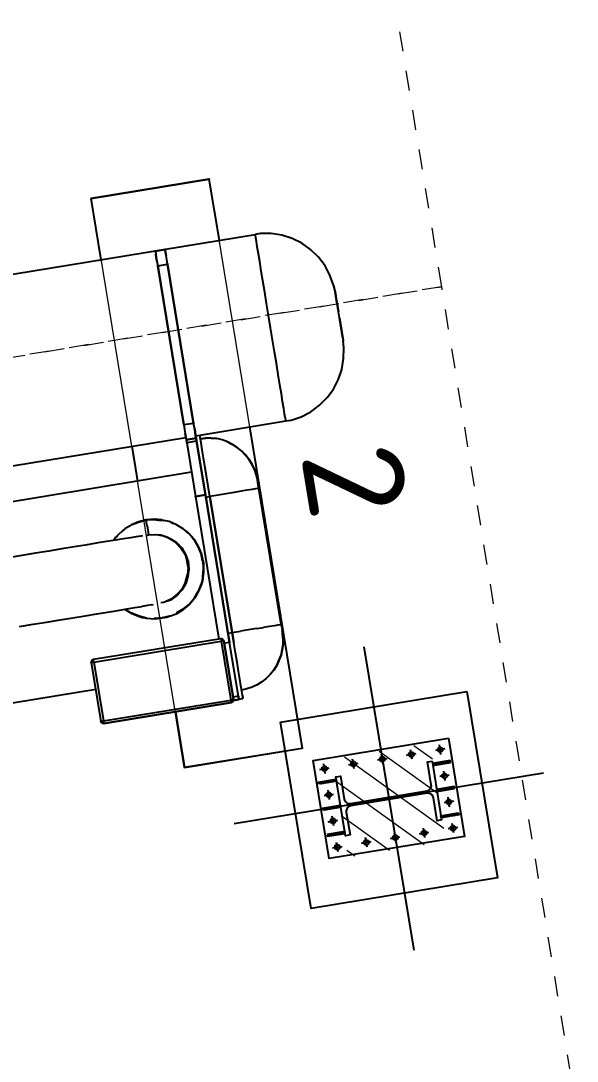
# Model space of a CAD drawing. Header units: metres. Extents: x 2 to 659295185, y -28 to 1124222152.
# Drawn here: x 655601.42 to 655604.22, y 1126538.44 to 1126543.67 of the extents above; entities that cross this region are included whole.
import ezdxf

# ---------------------------------------------------------------- set-up
doc = ezdxf.new("R2010")
doc.units = ezdxf.units.M
doc.header["$MEASUREMENT"] = 0
for name, pattern in [('CCSM_C1_CUERPO CK$0$DASHED', [0.75, 0.5, -0.25]), ('CCSM_C1_CUERPO CK$0$DASHED2', [0.375, 0.25, -0.125]), ('CCSM_C1_CUERPO CK$0$HIDDEN2', [0.1875, 0.125, -0.0625])]:
    doc.linetypes.add(name, pattern=pattern)
doc.layers.get('0').update_dxf_attribs({"linetype": 'CONTINUOUS'})
for name, color, linetype in [('CCSM_C1_CUERPO CK$0$A-EQUIPOS', 9, 'CONTINUOUS'), ('CCSM_C1_CUERPO CK$0$A-ESTRUCTURA DE FACHADA DE VIDRIO', 5, 'CONTINUOUS'), ('CCSM_C1_CUERPO CK$0$A-PROYECCIONES SUP', 5, 'CCSM_C1_CUERPO CK$0$DASHED'), ('CCSM_C1_CUERPO CK$0$A-VISTA 4', 8, 'CONTINUOUS')]:
    doc.layers.add(name, color=color, linetype=linetype)
doc.styles.add('CCSM_C1_CUERPO CK$0$Standard', font='txt_____.ttf')

# ---------------------------------------------------------------- blocks, each defined once
blk = doc.blocks.new('CCSM_C1_CUERPO CK$0$chiller')
for p, q in [((0.5728, 5.1869), (0.5225, 5.1701)), ((0.6253, 5.1974), (0.5728, 5.1869)), ((0.661, 5.1995), (0.6253, 5.1974)), ((0.6253, 5.1974), (0.661, 5.1995)), ((0.6253, 5.1974), (0.661, 5.1995)), ((0.661, 5.1995), (0.6253, 5.1974)), ((0.661, 5.1995), (0.6693, 5.1995)), ((0.6693, 5.1995), (0.661, 5.1995)), ((0.6693, 5.1995), (0.684, 5.1995)), ((0.684, 5.1995), (0.6693, 5.1995)), ((0.684, 5.1995), (0.705, 5.1995)), ((0.705, 5.1995), (0.684, 5.1995)), ((0.705, 5.1995), (0.7323, 5.1995)), ((0.7323, 5.1995), (0.705, 5.1995)), ((0.7323, 5.1995), (0.7617, 5.1995)), ((0.7617, 5.1995), (0.7323, 5.1995)), ((0.7931, 5.1995), (0.7617, 5.1995)), ((0.7931, 5.1995), (0.7617, 5.1995)), ((0.7931, 5.1995), (0.8246, 5.1995)), ((0.8246, 5.1995), (0.7931, 5.1995)), ((0.8246, 5.1995), (0.854, 5.1995)), ((0.854, 5.1995), (0.8246, 5.1995)), ((0.854, 5.1995), (0.8771, 5.1995)), ((0.8771, 5.1995), (0.854, 5.1995)), ((0.8771, 5.1995), (0.896, 5.1995)), ((0.896, 5.1995), (0.8771, 5.1995)), ((0.896, 5.1995), (0.9086, 5.1995)), ((0.896, 5.1995), (0.9086, 5.1995)), ((0.9106, 5.1995), (0.9086, 5.1995)), ((0.9086, 5.1995), (0.9106, 5.1995)), ((0.9086, 5.1995), (0.9106, 5.1995)), ((0.9106, 5.1995), (0.9086, 5.1995)), ((0.9463, 5.1974), (0.9106, 5.1995)), ((0.9106, 5.1995), (0.9127, 5.1995)), ((0.9988, 5.1869), (0.9463, 5.1974)), ((1.0512, 5.1701), (0.9988, 5.1869)), ((0.4742, 5.145), (0.4301, 5.1114)), ((0.5225, 5.1701), (0.4742, 5.145)), ((1.0974, 5.145), (1.0512, 5.1701)), ((1.1415, 5.1114), (1.0974, 5.145)), ((0.4301, 5.1114), (0.3924, 5.0736)), ((1.1792, 5.0736), (1.1415, 5.1114)), ((0.3609, 5.0296), (0.3357, 4.9813)), ((0.3924, 5.0736), (0.3609, 5.0296)), ((1.2107, 5.0296), (1.1792, 5.0736)), ((1.2359, 4.9813), (1.2107, 5.0296)), ((0.3357, 4.9813), (0.3189, 4.9288)), ((1.2527, 4.9288), (1.2359, 4.9813)), ((0.3189, 4.9288), (0.3105, 4.8764)), ((1.2611, 4.8764), (1.2527, 4.9288)), ((0.3105, 4.8764), (0.3105, 4.8491)), ((1.2611, 4.8491), (1.2611, 4.8764)), ((0.3105, 0.2518), (0.3105, 4.8491)), ((0.3105, 4.8491), (0.3147, 4.8491)), ((0.3273, 4.8491), (0.3147, 4.8491)), ((0.3462, 4.8491), (0.3273, 4.8491)), ((0.3735, 4.8491), (0.3462, 4.8491)), ((0.4092, 4.8491), (0.3735, 4.8491)), ((0.449, 4.8491), (0.4092, 4.8491)), ((0.4973, 4.8491), (0.449, 4.8491)), ((0.5476, 4.8491), (0.4973, 4.8491)), ((0.6043, 4.8491), (0.5476, 4.8491)), ((0.6631, 4.8491), (0.6043, 4.8491)), ((0.7239, 4.8491), (0.6631, 4.8491)), ((0.7869, 4.8491), (0.7239, 4.8491)), ((0.8477, 4.8491), (0.7869, 4.8491)), ((0.9086, 4.8491), (0.8477, 4.8491)), ((0.9673, 4.8491), (0.9086, 4.8491)), ((1.024, 4.8491), (0.9673, 4.8491)), ((1.0764, 4.8491), (1.024, 4.8491)), ((1.1226, 4.8491), (1.0764, 4.8491)), ((1.1624, 4.8491), (1.1226, 4.8491)), ((1.1981, 4.8491), (1.1624, 4.8491)), ((1.2254, 4.8491), (1.1981, 4.8491)), ((1.2443, 4.8491), (1.2254, 4.8491)), ((1.2443, 4.8491), (1.2569, 4.8491)), ((1.2569, 4.8491), (1.2611, 4.8491)), ((1.2611, 4.3896), (1.2611, 4.8491)), ((1.2611, 4.8491), (1.2632, 4.8491)), ((-0.0042, 4.6645), (-0.0021, 4.6645)), ((-0.0042, 4.6645), (0, 4.6645)), ((-0.0021, 4.0643), (-0.0021, 4.6645)), ((-0.0021, 4.6645), (0.3105, 4.6645)), ((-0.0021, 4.0643), (-0.0021, 4.6645)), ((-0.0021, 4.6645), (0.3105, 4.6645)), ((1.2611, 4.6645), (2.8998, 4.6645)), ((1.2611, 4.6645), (2.8998, 4.6645)), ((1.5003, 4.6582), (1.473, 4.654)), ((1.5024, 4.6582), (1.4751, 4.654)), ((1.5296, 4.6603), (1.5003, 4.6582)), ((1.5024, 4.6582), (1.5296, 4.6603)), ((1.5024, 4.6582), (1.5296, 4.6603)), ((1.5296, 4.6603), (1.5024, 4.6582)), ((1.5296, 4.6603), (1.5024, 4.6582)), ((1.5024, 4.6582), (1.5296, 4.6603)), ((1.5296, 4.6603), (1.5024, 4.6582)), ((1.5317, 4.6603), (1.5296, 4.6603)), ((1.5296, 4.6603), (1.5317, 4.6603)), ((1.5317, 4.6603), (1.5296, 4.6603)), ((1.5296, 4.6603), (1.5317, 4.6603)), ((1.5317, 4.6603), (1.5422, 4.6603)), ((1.5422, 4.6603), (1.5317, 4.6603)), ((1.5422, 4.6603), (1.5569, 4.6603)), ((1.5569, 4.6603), (1.5422, 4.6603)), ((1.5569, 4.6603), (1.5737, 4.6603)), ((1.5737, 4.6603), (1.5569, 4.6603)), ((1.5716, 4.6603), (1.5758, 4.6603)), ((1.5737, 4.6561), (1.5737, 4.6603)), ((1.5737, 4.6603), (2.2682, 4.6603)), ((2.2682, 4.6603), (1.5737, 4.6603)), ((2.2661, 4.6603), (2.2703, 4.6603)), ((2.2682, 4.6561), (2.2682, 4.6603)), ((2.2682, 4.6603), (2.285, 4.6603)), ((2.2682, 4.6603), (2.285, 4.6603)), ((2.285, 4.6603), (2.2997, 4.6603)), ((2.285, 4.6603), (2.2997, 4.6603)), ((2.2997, 4.6603), (2.3081, 4.6603)), ((2.3081, 4.6603), (2.2997, 4.6603)), ((2.3375, 4.6582), (2.3081, 4.6603)), ((2.3081, 4.6603), (2.3123, 4.6603)), ((2.3081, 4.6603), (2.3375, 4.6582)), ((2.3123, 4.6603), (2.3081, 4.6603)), ((2.3396, 4.6582), (2.3123, 4.6603)), ((2.3123, 4.6603), (2.3396, 4.6582)), ((2.3123, 4.6603), (2.3396, 4.6582)), ((2.3396, 4.6582), (2.3123, 4.6603)), ((2.3375, 4.6582), (2.3627, 4.654)), ((2.3375, 4.6582), (2.3627, 4.654)), ((2.3668, 4.654), (2.3396, 4.6582)), ((2.3396, 4.6582), (2.3668, 4.654)), ((2.8977, 4.6645), (2.9019, 4.6645)), ((2.8998, 4.6645), (2.8998, 4.0643)), ((2.8998, 4.6645), (2.8998, 4.0643)), ((2.8998, 4.6645), (2.9019, 4.6645)), ((1.3744, 4.6057), (1.3534, 4.5868)), ((1.3974, 4.6204), (1.3744, 4.6057)), ((1.3744, 4.6057), (1.3953, 4.6204)), ((1.3953, 4.6204), (1.3744, 4.6057)), ((1.4205, 4.6351), (1.3953, 4.6204)), ((1.3953, 4.6204), (1.4205, 4.6351)), ((1.4478, 4.6456), (1.4205, 4.6351)), ((1.4205, 4.6351), (1.4457, 4.6456)), ((1.4457, 4.6456), (1.4205, 4.6351)), ((1.473, 4.654), (1.4457, 4.6456)), ((1.4751, 4.654), (1.4478, 4.6456)), ((1.5737, 4.6561), (1.5737, 4.6435)), ((1.5737, 4.6435), (1.5737, 4.6267)), ((1.5737, 4.6267), (1.5737, 4.6015)), ((2.2682, 4.6561), (2.2682, 4.6435)), ((2.2682, 4.6435), (2.2682, 4.6267)), ((2.2682, 4.6267), (2.2682, 4.6015)), ((2.3668, 4.654), (2.3941, 4.6456)), ((2.3941, 4.6456), (2.3668, 4.654)), ((2.4193, 4.6351), (2.3941, 4.6456)), ((2.3941, 4.6456), (2.4193, 4.6351)), ((2.4193, 4.6351), (2.4445, 4.6204)), ((2.4445, 4.6204), (2.4193, 4.6351)), ((2.4676, 4.6057), (2.4445, 4.6204)), ((2.4445, 4.6204), (2.4676, 4.6057)), ((2.4676, 4.6057), (2.4864, 4.5868)), ((2.4885, 4.5868), (2.4676, 4.6057)), ((2.4676, 4.6057), (2.4885, 4.5868)), ((2.4676, 4.6057), (2.4864, 4.5868)), ((1.3345, 4.5658), (1.3177, 4.5428)), ((1.3177, 4.5428), (1.3345, 4.5658)), ((1.3534, 4.5868), (1.3345, 4.5658)), ((1.5737, 4.6015), (1.5737, 4.57)), ((1.5737, 4.57), (1.5737, 4.5344)), ((2.2682, 4.6015), (2.2682, 4.57)), ((2.2682, 4.5344), (2.2682, 4.57)), ((2.4885, 4.5868), (2.5074, 4.5658)), ((2.5074, 4.5658), (2.5242, 4.5428)), ((1.303, 4.5176), (1.2925, 4.4924)), ((1.3177, 4.5428), (1.303, 4.5176)), ((1.5737, 4.5344), (1.5737, 4.4945)), ((2.2682, 4.5344), (2.2682, 4.4945)), ((2.5242, 4.5428), (2.5368, 4.5176)), ((2.5368, 4.5176), (2.5473, 4.4924)), ((1.2862, 4.4651), (1.2799, 4.4378)), ((1.2799, 4.4378), (1.2862, 4.4651)), ((1.2946, 4.4924), (1.2862, 4.4651)), ((1.2862, 4.4651), (1.2925, 4.4924)), ((1.2925, 4.4924), (1.2862, 4.4651)), ((1.5737, 4.4945), (1.5737, 4.4525)), ((1.5737, 4.4525), (1.5737, 4.4106)), ((2.2682, 4.4945), (2.2682, 4.4525)), ((2.2682, 4.4106), (2.2682, 4.4525)), ((2.5473, 4.4924), (2.5557, 4.4651)), ((2.5557, 4.4651), (2.5599, 4.4378)), ((1.2736, 4.4106), (1.2611, 4.4106)), ((1.2736, 4.4106), (1.2611, 4.4106)), ((1.3009, 4.4106), (1.2736, 4.4106)), ((1.3009, 4.4106), (1.2736, 4.4106)), ((1.282, 4.4378), (1.2799, 4.4106)), ((1.2799, 4.4106), (1.2799, 4.4378)), ((1.2799, 4.4106), (1.282, 4.4378)), ((1.3366, 4.4106), (1.3009, 4.4106)), ((1.3366, 4.4106), (1.3009, 4.4106)), ((1.3765, 4.4106), (1.3366, 4.4106)), ((1.3765, 4.4106), (1.3366, 4.4106)), ((1.4205, 4.4106), (1.3765, 4.4106)), ((1.4205, 4.4106), (1.3765, 4.4106)), ((1.4688, 4.4106), (1.4205, 4.4106)), ((1.4688, 4.4106), (1.4205, 4.4106)), ((1.5212, 4.4106), (1.4688, 4.4106)), ((1.5212, 4.4106), (1.4688, 4.4106)), ((1.5737, 4.4106), (1.5212, 4.4106)), ((1.5737, 4.4106), (1.5212, 4.4106)), ((1.5716, 4.4106), (1.5758, 4.4106)), ((2.2682, 4.4106), (1.5737, 4.4106)), ((1.5737, 4.3896), (1.5737, 4.4106)), ((1.5737, 4.4106), (2.2682, 4.4106)), ((2.2661, 4.4106), (2.2703, 4.4106)), ((2.3207, 4.4106), (2.2682, 4.4106)), ((2.2682, 4.3896), (2.2682, 4.4106)), ((2.2682, 4.4106), (2.3207, 4.4106)), ((2.371, 4.4106), (2.3207, 4.4106)), ((2.371, 4.4106), (2.3207, 4.4106)), ((2.4193, 4.4106), (2.371, 4.4106)), ((2.4193, 4.4106), (2.371, 4.4106)), ((2.4655, 4.4106), (2.4193, 4.4106)), ((2.4655, 4.4106), (2.4193, 4.4106)), ((2.5053, 4.4106), (2.4655, 4.4106)), ((2.5053, 4.4106), (2.4655, 4.4106)), ((2.5389, 4.4106), (2.5053, 4.4106)), ((2.5389, 4.4106), (2.5053, 4.4106)), ((2.5662, 4.4106), (2.5389, 4.4106)), ((2.5662, 4.4106), (2.5389, 4.4106)), ((2.5599, 4.4378), (2.562, 4.4106)), ((2.5872, 4.4106), (2.5662, 4.4106)), ((2.5872, 4.4106), (2.5662, 4.4106)), ((2.5872, 4.4106), (2.5998, 4.4106)), ((2.5998, 4.4106), (2.5872, 4.4106)), ((2.5998, 4.4106), (2.604, 4.4106)), ((2.604, 4.4106), (2.5998, 4.4106)), ((2.604, 4.3896), (2.604, 4.4106)), ((0.3105, 4.3896), (0.3126, 4.3896)), ((0.3147, 4.3896), (0.3126, 4.3896)), ((0.3126, 4.3392), (0.3126, 4.3896)), ((0.3126, 4.3896), (0.3126, 4.3392)), ((0.3147, 4.3896), (0.3126, 4.3896)), ((0.3147, 4.3896), (0.3273, 4.3896)), ((0.3273, 4.3896), (0.3147, 4.3896)), ((0.3273, 4.3896), (0.342, 4.3896)), ((0.342, 4.3896), (0.3273, 4.3896)), ((0.363, 4.3896), (0.342, 4.3896)), ((0.363, 4.3896), (0.342, 4.3896)), ((0.3861, 4.3896), (0.363, 4.3896)), ((0.3861, 4.3896), (0.363, 4.3896)), ((0.384, 4.3896), (0.3882, 4.3896)), ((0.3861, 4.3896), (1.1981, 4.3896)), ((0.3861, 4.3392), (0.3861, 4.3896)), ((1.1981, 4.3896), (0.3861, 4.3896)), ((1.196, 4.3896), (1.2002, 4.3896)), ((1.1981, 4.3896), (1.1981, 4.3392)), ((1.2212, 4.3896), (1.1981, 4.3896)), ((1.2212, 4.3896), (1.1981, 4.3896)), ((1.2212, 4.3896), (1.2422, 4.3896)), ((1.2422, 4.3896), (1.2212, 4.3896)), ((1.2422, 4.3896), (1.259, 4.3896)), ((1.259, 4.3896), (1.2422, 4.3896)), ((1.2695, 4.3896), (1.259, 4.3896)), ((1.2695, 4.3896), (1.259, 4.3896)), ((1.2695, 4.3896), (1.2736, 4.3896)), ((1.2736, 4.3896), (1.2695, 4.3896)), ((1.2736, 4.3896), (1.2883, 4.3896)), ((1.2736, 4.3896), (1.2736, 4.3392)), ((1.2736, 4.3392), (1.2736, 4.3896)), ((1.2883, 4.3896), (1.2736, 4.3896)), ((1.2736, 4.3896), (1.2757, 4.3896)), ((1.2736, 4.3896), (1.2757, 4.3896)), ((1.2862, 4.3896), (1.2904, 4.3896)), ((1.2883, 4.3896), (1.2883, 4.3392)), ((1.2883, 4.3896), (1.5632, 4.3896)), ((1.5632, 4.3896), (1.2883, 4.3896)), ((1.5653, 4.3896), (1.5611, 4.3896)), ((1.5611, 4.3896), (1.5632, 4.3896)), ((1.5632, 4.3896), (1.5632, 4.3392)), ((1.5632, 4.3392), (1.5632, 4.3896)), ((1.5632, 4.3896), (2.3144, 4.3896)), ((2.3144, 4.3896), (1.5632, 4.3896)), ((2.2871, 4.3497), (2.2892, 4.3497)), ((2.2913, 4.356), (2.2892, 4.3497)), ((2.2913, 4.356), (2.2892, 4.3497)), ((2.2913, 4.3497), (2.2892, 4.3497)), ((2.2892, 4.3497), (2.2892, 3.6992)), ((2.2892, 4.3497), (2.2892, 3.6992)), ((2.2955, 4.3602), (2.2913, 4.356)), ((2.2955, 4.3602), (2.2913, 4.356)), ((2.2913, 4.3497), (2.2955, 4.3497)), ((2.3018, 4.3623), (2.2955, 4.3602)), ((2.3018, 4.3623), (2.2955, 4.3602)), ((2.2955, 4.3497), (2.3018, 4.3497)), ((2.3018, 4.3623), (2.2976, 4.3602)), ((2.2976, 4.3602), (2.3018, 4.3623)), ((2.2997, 4.3623), (2.3039, 4.3623)), ((2.2997, 4.3497), (2.3039, 4.3497)), ((2.3018, 4.3602), (2.3018, 4.3623)), ((2.3018, 4.3623), (2.6019, 4.3623)), ((2.6019, 4.3623), (2.3018, 4.3623)), ((2.3018, 4.3602), (2.3018, 4.356)), ((2.3018, 4.356), (2.3018, 4.3497)), ((2.3018, 3.6992), (2.3018, 4.3497)), ((2.3018, 4.3497), (2.6019, 4.3497)), ((2.3123, 4.3896), (2.3165, 4.3896)), ((2.5893, 4.3896), (2.3144, 4.3896)), ((2.3144, 4.3896), (2.3144, 4.3623)), ((2.3144, 4.3896), (2.3144, 4.3623)), ((2.5893, 4.3896), (2.3144, 4.3896)), ((2.3165, 4.3896), (2.3144, 4.3896)), ((2.5872, 4.3896), (2.5914, 4.3896)), ((2.5893, 4.3896), (2.6061, 4.3896)), ((2.5893, 4.3896), (2.5893, 4.3623)), ((2.6061, 4.3896), (2.5893, 4.3896)), ((2.604, 4.3623), (2.5998, 4.3623)), ((2.5998, 4.3497), (2.604, 4.3497)), ((2.6081, 4.3602), (2.6019, 4.3623)), ((2.6019, 4.3623), (2.6019, 4.3602)), ((2.6019, 4.3623), (2.6081, 4.3602)), ((2.6081, 4.3602), (2.6019, 4.3623)), ((2.6019, 4.3623), (2.6081, 4.3602)), ((2.6081, 4.3602), (2.6019, 4.3623)), ((2.6019, 4.3623), (2.6081, 4.3602)), ((2.6081, 4.3602), (2.6019, 4.3623)), ((2.6019, 4.3623), (2.6081, 4.3602)), ((2.6019, 4.3623), (2.604, 4.3623)), ((2.6019, 4.3602), (2.6019, 4.356)), ((2.6019, 4.356), (2.6019, 4.3497)), ((2.6019, 3.6992), (2.6019, 4.3497)), ((2.6019, 4.3497), (2.6081, 4.3497)), ((2.604, 4.3896), (2.6081, 4.3896)), ((2.6061, 4.3896), (2.6061, 4.3602)), ((2.6061, 4.3602), (2.6061, 4.3896)), ((2.6061, 4.3896), (2.6081, 4.3896)), ((2.6123, 4.356), (2.6081, 4.3602)), ((2.6123, 4.3497), (2.6081, 4.3497)), ((2.6123, 4.3497), (2.6123, 4.356)), ((2.6123, 4.356), (2.6144, 4.3497)), ((2.6144, 4.3497), (2.6123, 4.356)), ((2.6123, 4.3497), (2.6144, 4.3497)), ((2.6144, 4.3497), (2.6144, 3.6992)), ((2.6144, 3.6992), (2.6144, 4.3497)), ((2.6144, 4.3497), (2.6165, 4.3497)), ((2.6144, 4.3497), (2.6165, 4.3497)), ((0.3105, 4.3392), (0.3126, 4.3392)), ((0.3147, 4.3392), (0.3126, 4.3392)), ((0.3126, 4.3392), (0.3147, 4.3392)), ((0.3147, 4.3392), (0.3273, 4.3392)), ((0.3147, 4.3392), (0.3273, 4.3392)), ((0.342, 4.3392), (0.3273, 4.3392)), ((0.3273, 4.3392), (0.342, 4.3392)), ((0.363, 4.3392), (0.342, 4.3392)), ((0.342, 4.3392), (0.363, 4.3392)), ((0.363, 4.3392), (0.3861, 4.3392)), ((0.363, 4.3392), (0.3861, 4.3392)), ((0.384, 4.3392), (0.3882, 4.3392)), ((1.1981, 4.3392), (0.3861, 4.3392)), ((0.3861, 4.3392), (1.1981, 4.3392)), ((1.196, 4.3392), (1.2002, 4.3392)), ((1.1981, 4.3392), (1.2212, 4.3392)), ((1.1981, 4.3392), (1.2212, 4.3392)), ((1.2212, 4.3392), (1.2422, 4.3392)), ((1.2212, 4.3392), (1.2422, 4.3392)), ((1.259, 4.3392), (1.2422, 4.3392)), ((1.2422, 4.3392), (1.259, 4.3392)), ((1.2695, 4.3392), (1.259, 4.3392)), ((1.259, 4.3392), (1.2695, 4.3392)), ((1.2611, 2.6921), (1.2611, 4.3392)), ((1.2695, 4.3392), (1.2736, 4.3392)), ((1.2695, 4.3392), (1.2736, 4.3392)), ((1.2736, 4.3392), (1.2883, 4.3392)), ((1.2736, 4.3392), (1.2883, 4.3392)), ((1.2736, 4.3392), (1.2757, 4.3392)), ((1.2736, 4.3392), (1.2757, 4.3392)), ((1.2862, 4.3392), (1.2904, 4.3392)), ((1.2883, 4.3392), (1.5632, 4.3392)), ((1.2883, 4.3392), (1.5632, 4.3392)), ((1.4394, 4.3392), (1.4394, 2.6627)), ((1.5653, 4.3392), (1.5611, 4.3392)), ((1.5611, 4.3392), (1.5632, 4.3392)), ((1.5632, 4.3392), (2.2892, 4.3392)), ((1.5632, 4.3392), (2.2892, 4.3392)), ((1.7709, 4.2952), (1.7416, 4.2763)), ((1.7583, 4.2868), (1.7709, 4.2952)), ((1.7709, 4.2952), (1.7583, 4.2868)), ((1.7583, 4.2868), (1.7709, 4.2952)), ((1.7709, 4.2952), (1.7583, 4.2868)), ((1.7709, 4.2952), (1.7583, 4.2868)), ((1.7751, 4.2973), (1.7709, 4.2952)), ((1.7751, 4.2952), (1.7709, 4.2952)), ((1.7709, 4.2952), (1.7751, 4.2952)), ((1.7751, 4.2952), (1.7709, 4.2952)), ((1.7709, 4.2952), (1.7751, 4.2952)), ((1.7751, 4.2952), (1.7709, 4.2952)), ((1.8129, 4.3119), (1.7751, 4.2973)), ((1.7751, 4.2973), (1.8129, 4.3119)), ((1.8129, 4.3119), (1.7751, 4.2973)), ((1.8129, 4.3119), (1.8549, 4.3224)), ((1.8549, 4.3224), (1.8129, 4.3119)), ((1.8129, 4.3119), (1.8549, 4.3224)), ((1.8549, 4.3224), (1.8129, 4.3119)), ((1.8549, 4.3224), (1.8129, 4.3119)), ((1.8507, 4.3203), (1.8129, 4.3119)), ((1.8129, 4.3119), (1.8507, 4.3203)), ((1.8507, 4.3203), (1.8884, 4.3224)), ((1.8507, 4.3203), (1.8884, 4.3224)), ((1.8884, 4.3224), (1.8507, 4.3203)), ((1.8884, 4.3245), (1.8549, 4.3224)), ((1.88, 4.3224), (1.8549, 4.3224)), ((1.8549, 4.3224), (1.88, 4.3224)), ((1.8549, 4.3224), (1.88, 4.3224)), ((1.88, 4.3224), (1.8549, 4.3224)), ((1.88, 4.3224), (1.8549, 4.3224)), ((1.9283, 4.3203), (1.8884, 4.3245)), ((1.901, 4.3245), (1.8884, 4.3245)), ((1.8884, 4.3245), (1.9283, 4.3203)), ((1.9283, 4.3203), (1.8884, 4.3245)), ((1.901, 4.3245), (1.8926, 4.3224)), ((1.8926, 4.3224), (1.901, 4.3245)), ((1.8926, 4.3224), (1.901, 4.3245)), ((1.8926, 4.3224), (1.901, 4.3245)), ((1.901, 4.3245), (1.8926, 4.3224)), ((1.901, 4.3245), (1.9451, 4.3182)), ((1.9451, 4.3182), (1.901, 4.3245)), ((1.901, 4.3245), (1.9451, 4.3182)), ((1.9451, 4.3182), (1.901, 4.3245)), ((1.9451, 4.3182), (1.901, 4.3245)), ((1.9283, 4.3203), (1.9661, 4.3098)), ((1.9661, 4.3098), (1.9283, 4.3203)), ((1.9661, 4.3098), (1.9283, 4.3203)), ((1.9661, 4.3119), (1.9451, 4.3182)), ((1.9871, 4.3056), (1.9451, 4.3182)), ((1.9451, 4.3182), (1.9871, 4.3056)), ((1.9871, 4.3056), (1.9451, 4.3182)), ((1.9451, 4.3182), (1.9871, 4.3056)), ((1.9871, 4.3056), (1.9451, 4.3182)), ((1.9871, 4.3056), (1.9661, 4.3119)), ((2.0017, 4.2973), (1.9871, 4.3056)), ((1.9871, 4.3056), (2.0017, 4.2973)), ((2.0017, 4.2973), (1.9871, 4.3056)), ((1.9871, 4.3056), (2.0017, 4.2973)), ((2.0017, 4.2973), (1.9871, 4.3056)), ((2.0017, 4.2973), (1.9871, 4.3056)), ((2.0353, 4.2763), (2.0017, 4.2973)), ((2.0017, 4.2973), (2.0269, 4.2826)), ((2.0353, 4.2763), (2.0017, 4.2973)), ((2.0017, 4.2973), (2.0353, 4.2763)), ((2.0059, 4.2952), (2.0269, 4.2826)), ((2.0269, 4.2826), (2.0059, 4.2952)), ((2.0059, 4.2952), (2.0269, 4.2826)), ((2.0269, 4.2826), (2.0059, 4.2952)), ((2.0269, 4.2826), (2.0059, 4.2952)), ((1.7122, 4.2511), (1.687, 4.2217)), ((1.7332, 4.27), (1.7122, 4.2511)), ((1.7332, 4.27), (1.7269, 4.2637)), ((1.7269, 4.2637), (1.7332, 4.27)), ((1.7332, 4.27), (1.7269, 4.2637)), ((1.7269, 4.2637), (1.7332, 4.27)), ((1.7332, 4.27), (1.7269, 4.2637)), ((1.7416, 4.2763), (1.7332, 4.27)), ((1.7332, 4.27), (1.7395, 4.2721)), ((1.7395, 4.2721), (1.7332, 4.27)), ((1.7332, 4.27), (1.7395, 4.2721)), ((1.7395, 4.2721), (1.7332, 4.27)), ((1.7395, 4.2721), (1.7332, 4.27)), ((1.8066, 4.2301), (1.8423, 4.2427)), ((1.8297, 4.2364), (1.8528, 4.2427)), ((1.8423, 4.2427), (1.88, 4.249)), ((1.8696, 4.2448), (1.8486, 4.2427)), ((1.9073, 4.2448), (1.8696, 4.2448)), ((1.8717, 4.2469), (1.8905, 4.2469)), ((1.88, 4.249), (1.9178, 4.2469)), ((1.8863, 4.2469), (1.9073, 4.2448)), ((1.9073, 4.2448), (1.9451, 4.2364)), ((1.9094, 4.2469), (1.9262, 4.2427)), ((1.9178, 4.2469), (1.9535, 4.2364)), ((1.9451, 4.2364), (1.9241, 4.2448)), ((2.0353, 4.2763), (2.0269, 4.2826)), ((2.0353, 4.2763), (2.0269, 4.2826)), ((2.0269, 4.2826), (2.0353, 4.2763)), ((2.0269, 4.2826), (2.0353, 4.2763)), ((2.0353, 4.2763), (2.0269, 4.2826)), ((2.0353, 4.2763), (2.0269, 4.2826)), ((2.0647, 4.2511), (2.0353, 4.2763)), ((2.0353, 4.2763), (2.0626, 4.2553)), ((2.0647, 4.2511), (2.0353, 4.2763)), ((2.0353, 4.2763), (2.0647, 4.2511)), ((2.0626, 4.2553), (2.0395, 4.2721)), ((2.0395, 4.2721), (2.0626, 4.2553)), ((2.0395, 4.2721), (2.0626, 4.2553)), ((2.0626, 4.2553), (2.0395, 4.2721)), ((2.0626, 4.2553), (2.0395, 4.2721)), ((2.0626, 4.2553), (2.0668, 4.2511)), ((2.0626, 4.2553), (2.0668, 4.2511)), ((2.0668, 4.2511), (2.0626, 4.2553)), ((2.0626, 4.2553), (2.0668, 4.2511)), ((2.0668, 4.2511), (2.0626, 4.2553)), ((2.0668, 4.2511), (2.0626, 4.2553)), ((2.0668, 4.2511), (2.092, 4.2217)), ((2.092, 4.2217), (2.0668, 4.2511)), ((2.0668, 4.2511), (2.092, 4.2217)), ((1.666, 4.1881), (1.6555, 4.163)), ((1.6744, 4.2028), (1.666, 4.1881)), ((1.6744, 4.2028), (1.6723, 4.1965)), ((1.6723, 4.1965), (1.6744, 4.2028)), ((1.6723, 4.1965), (1.6744, 4.2028)), ((1.6744, 4.2028), (1.6723, 4.1965)), ((1.6744, 4.2028), (1.6723, 4.1965)), ((1.687, 4.2217), (1.6744, 4.2028)), ((1.6744, 4.2028), (1.6807, 4.207)), ((1.6807, 4.207), (1.6744, 4.2028)), ((1.6744, 4.2028), (1.6807, 4.207)), ((1.6807, 4.207), (1.6744, 4.2028)), ((1.6807, 4.207), (1.6744, 4.2028)), ((1.7437, 4.1693), (1.7688, 4.1986)), ((1.75, 4.1798), (1.7751, 4.207)), ((1.7688, 4.1986), (1.7563, 4.1839)), ((1.7982, 4.2196), (1.7688, 4.1986)), ((1.7688, 4.1965), (1.7898, 4.2175)), ((1.7751, 4.207), (1.8066, 4.2301)), ((1.7814, 4.2091), (1.7982, 4.2196)), ((1.794, 4.2196), (1.8234, 4.2343)), ((1.8339, 4.2364), (1.7982, 4.2196)), ((1.9787, 4.2196), (1.9451, 4.2364)), ((1.9535, 4.2364), (1.9787, 4.2196)), ((1.9535, 4.2364), (1.9871, 4.2196)), ((1.9787, 4.2196), (2.0101, 4.1986)), ((1.9808, 4.2217), (2.0017, 4.207)), ((1.9871, 4.2196), (2.0164, 4.1944)), ((1.9976, 4.2091), (2.0101, 4.1986)), ((2.0017, 4.207), (2.0248, 4.1839)), ((2.0101, 4.1986), (2.0332, 4.1693)), ((2.0164, 4.1944), (2.0395, 4.1651)), ((2.0206, 4.1881), (2.0332, 4.1693)), ((2.1109, 4.1881), (2.092, 4.2217)), ((2.092, 4.2217), (2.1109, 4.1881)), ((2.1151, 4.1839), (2.092, 4.2217)), ((2.092, 4.2217), (2.1151, 4.1839)), ((2.1151, 4.1839), (2.092, 4.2217)), ((2.092, 4.2217), (2.1151, 4.1839)), ((2.1151, 4.1839), (2.092, 4.2217)), ((2.1255, 4.1504), (2.1109, 4.1881)), ((2.1109, 4.1881), (2.1255, 4.1504)), ((2.1255, 4.1504), (2.1109, 4.1881)), ((1.6513, 4.1525), (1.6429, 4.1189)), ((1.6429, 4.1126), (1.6534, 4.1504)), ((1.6534, 4.1504), (1.6429, 4.1126)), ((1.6429, 4.1126), (1.6534, 4.1504)), ((1.6429, 4.1189), (1.6492, 4.1357)), ((1.6429, 4.1189), (1.6492, 4.1357)), ((1.6492, 4.1357), (1.6429, 4.1189)), ((1.6429, 4.1189), (1.6492, 4.1357)), ((1.6492, 4.1357), (1.6429, 4.1189)), ((1.6513, 4.1525), (1.6555, 4.163)), ((1.6555, 4.163), (1.6555, 4.1609)), ((1.6576, 4.163), (1.6555, 4.163)), ((1.6555, 4.163), (1.6576, 4.163)), ((1.6555, 4.163), (1.6576, 4.163)), ((1.6576, 4.163), (1.6555, 4.163)), ((1.6555, 4.1609), (1.6555, 4.163)), ((1.6555, 4.163), (1.6555, 4.1609)), ((1.6555, 4.1609), (1.6555, 4.163)), ((1.6555, 4.163), (1.6555, 4.1609)), ((1.6576, 4.163), (1.6555, 4.163)), ((1.7185, 4.1126), (1.7311, 4.1483)), ((1.7185, 4.1126), (1.7269, 4.1357)), ((1.7269, 4.1357), (1.7185, 4.1021)), ((1.7437, 4.1693), (1.7269, 4.1357)), ((1.7311, 4.1483), (1.75, 4.1798)), ((1.7479, 4.1735), (1.7583, 4.186)), ((2.0332, 4.1735), (2.0479, 4.1483)), ((2.0332, 4.1693), (2.0521, 4.1357)), ((2.0395, 4.1651), (2.0563, 4.1315)), ((2.0437, 4.1546), (2.0521, 4.1357)), ((2.0479, 4.1483), (2.0605, 4.1168)), ((2.0521, 4.1357), (2.0605, 4.1063)), ((2.1234, 4.1651), (2.1151, 4.1839)), ((2.1151, 4.1839), (2.1276, 4.1525)), ((2.1151, 4.1839), (2.1234, 4.1651)), ((2.1234, 4.1651), (2.1151, 4.1839)), ((2.1151, 4.1839), (2.1234, 4.1651)), ((2.1234, 4.1651), (2.1151, 4.1839)), ((2.136, 4.1126), (2.1276, 4.1525)), ((1.6429, 4.1189), (1.6387, 4.0748)), ((1.6387, 4.0748), (1.6429, 4.1189)), ((1.6429, 4.1189), (1.6387, 4.0748)), ((1.6387, 4.0748), (1.6429, 4.1189)), ((1.6429, 4.1189), (1.6387, 4.0748)), ((1.6387, 4.0748), (1.6429, 4.1189)), ((1.6429, 4.1189), (1.6387, 4.0748)), ((1.6387, 4.0748), (1.6429, 4.1189)), ((1.6429, 4.1189), (1.6387, 4.0748)), ((1.6429, 4.1126), (1.6387, 4.0748)), ((1.6387, 4.0748), (1.6429, 4.1126)), ((1.6387, 4.0748), (1.6429, 4.1126)), ((1.6429, 4.1126), (1.6387, 4.0748)), ((1.6387, 4.0748), (1.6429, 4.1126)), ((1.6429, 4.1126), (1.6387, 4.0748)), ((1.7143, 4.0748), (1.7185, 4.1126)), ((1.7164, 4.0874), (1.7164, 4.0706)), ((2.0563, 4.1315), (2.0626, 4.0937)), ((2.0626, 4.0937), (2.0626, 4.0811)), ((2.1381, 4.0748), (2.136, 4.1126)), ((2.136, 4.1126), (2.1381, 4.0979)), ((2.1381, 4.0748), (2.136, 4.1126)), ((2.136, 4.1126), (2.1381, 4.0748)), ((2.1381, 4.1063), (2.1381, 4.0979)), ((2.1381, 4.0979), (2.1381, 4.1063)), ((2.1381, 4.1063), (2.1381, 4.0979)), ((2.1381, 4.0979), (2.1381, 4.1063)), ((2.1381, 4.1063), (2.1381, 4.0979)), ((2.1381, 4.0518), (2.1381, 4.0979)), ((2.1381, 4.0979), (2.1381, 4.0748)), ((2.1381, 4.0979), (2.1381, 4.0518)), ((2.1381, 4.0518), (2.1381, 4.0979)), ((2.1381, 4.0979), (2.1381, 4.0518)), ((2.1381, 4.0518), (2.1381, 4.0979)), ((-0.0042, 4.0643), (-0.0021, 4.0643)), ((-0.0042, 4.0643), (0, 4.0643)), ((0.3105, 4.0643), (-0.0021, 4.0643)), ((0.3105, 4.0643), (-0.0021, 4.0643)), ((1.2611, 4.0643), (1.4394, 4.0643)), ((1.2611, 4.0643), (1.4394, 4.0643)), ((1.6366, 4.0748), (1.6408, 4.0748)), ((1.6408, 4.0748), (1.6366, 4.0748)), ((1.6429, 4.035), (1.6387, 4.0748)), ((1.6387, 4.0748), (1.6408, 4.0748)), ((1.6387, 4.0748), (1.6429, 4.035)), ((1.6387, 4.0748), (1.6429, 4.035)), ((1.6429, 4.035), (1.6387, 4.0748)), ((1.6387, 4.0748), (1.6429, 4.035)), ((1.6429, 4.0308), (1.6387, 4.0748)), ((1.6387, 4.0748), (1.6429, 4.035)), ((1.6429, 4.0308), (1.6387, 4.0748)), ((1.6387, 4.0748), (1.6429, 4.0308)), ((1.6429, 4.0308), (1.6387, 4.0748)), ((1.6429, 4.0308), (1.6387, 4.0748)), ((1.6387, 4.0748), (1.6429, 4.0308)), ((1.6429, 4.0308), (1.6387, 4.0748)), ((1.6387, 4.0748), (1.6429, 4.0308)), ((1.6387, 4.0748), (1.6429, 4.0308)), ((1.6471, 4.0748), (1.6408, 4.0748)), ((1.6513, 3.9972), (1.6429, 4.035)), ((1.6429, 4.035), (1.6513, 3.9972)), ((1.6429, 4.035), (1.6513, 3.9972)), ((1.6513, 3.9972), (1.6429, 4.0308)), ((1.6429, 4.0308), (1.6471, 4.0161)), ((1.6471, 4.0161), (1.6429, 4.0308)), ((1.6429, 4.0308), (1.6471, 4.0161)), ((1.6471, 4.0161), (1.6429, 4.0308)), ((1.6429, 4.0308), (1.6471, 4.0161)), ((1.6555, 4.0748), (1.6471, 4.0748)), ((1.6681, 4.0748), (1.6555, 4.0748)), ((1.6681, 4.0748), (1.6912, 4.0748)), ((1.6912, 4.0748), (1.7143, 4.0748)), ((1.7122, 4.0748), (1.7164, 4.0748)), ((1.7164, 4.0643), (1.7143, 4.0748)), ((1.7143, 4.0434), (1.7143, 4.035)), ((1.7143, 4.035), (1.7143, 4.0119)), ((2.0647, 4.035), (2.0647, 4.0434)), ((2.0647, 4.035), (2.0647, 4.0119)), ((2.1276, 3.9972), (2.136, 4.035)), ((2.1339, 4.035), (2.1381, 4.0748)), ((2.1381, 4.0748), (2.1339, 4.035)), ((2.1339, 4.035), (2.1381, 4.0748)), ((2.136, 4.035), (2.1381, 4.0518)), ((2.1381, 4.0518), (2.1381, 4.0748)), ((2.1381, 4.0518), (2.1381, 4.0413)), ((2.1381, 4.0413), (2.1381, 4.0518)), ((2.1381, 4.0518), (2.1381, 4.0413)), ((2.1381, 4.0413), (2.1381, 4.0518)), ((2.1381, 4.0518), (2.1381, 4.0413)), ((2.6144, 4.0643), (2.8998, 4.0643)), ((2.8998, 4.0643), (2.6144, 4.0643)), ((2.8977, 4.0643), (2.9019, 4.0643)), ((2.8998, 4.0643), (2.9019, 4.0643)), ((1.6513, 3.9972), (1.6555, 3.9867)), ((1.6555, 3.9836), (1.6555, 3.9899)), ((1.6555, 3.9836), (1.6555, 3.9899)), ((1.6555, 3.9836), (1.6555, 3.9899)), ((1.6555, 3.9867), (1.666, 3.9615)), ((1.6555, 3.9867), (1.6576, 3.9846)), ((1.6576, 3.9846), (1.6555, 3.9867)), ((1.6576, 3.9846), (1.6555, 3.9867)), ((1.6555, 3.9867), (1.6576, 3.9846)), ((1.6555, 3.9867), (1.6576, 3.9846)), ((1.7143, 4.0119), (1.7143, 3.9825)), ((1.7143, 3.9825), (1.7143, 3.9468)), ((2.0647, 4.0119), (2.0647, 3.9825)), ((2.0647, 3.9468), (2.0647, 3.9825)), ((2.1109, 3.9615), (2.1276, 3.9972)), ((2.1276, 3.9972), (2.1109, 3.9615)), ((2.1109, 3.9615), (2.1276, 3.9972)), ((2.1276, 3.9972), (2.1151, 3.9657)), ((2.1234, 3.9825), (2.1151, 3.9657)), ((2.1234, 3.9825), (2.1151, 3.9657)), ((2.1151, 3.9657), (2.1234, 3.9825)), ((2.1234, 3.9825), (2.1151, 3.9657)), ((2.1151, 3.9657), (2.1234, 3.9825)), ((1.666, 3.9615), (1.6744, 3.9468)), ((1.6723, 3.951), (1.6744, 3.9468)), ((1.6744, 3.9468), (1.6723, 3.951)), ((1.6744, 3.9468), (1.6723, 3.951)), ((1.6723, 3.951), (1.6744, 3.9468)), ((1.6723, 3.951), (1.6744, 3.9468)), ((1.6744, 3.9468), (1.687, 3.928)), ((1.6807, 3.9385), (1.6744, 3.9468)), ((1.6744, 3.9468), (1.6807, 3.9385)), ((1.6807, 3.9385), (1.6744, 3.9468)), ((1.6744, 3.9468), (1.6807, 3.9385)), ((1.6744, 3.9468), (1.6807, 3.9385)), ((1.687, 3.928), (1.7017, 3.9091)), ((1.7143, 3.9468), (1.7143, 3.907)), ((2.0647, 3.907), (2.0647, 3.9468)), ((2.0668, 3.8986), (2.092, 3.928)), ((2.092, 3.928), (2.0668, 3.8986)), ((2.0668, 3.8986), (2.092, 3.928)), ((2.0899, 3.928), (2.1109, 3.9615)), ((2.1109, 3.9615), (2.0899, 3.928)), ((2.1109, 3.9615), (2.0899, 3.928)), ((2.092, 3.928), (2.1151, 3.9657)), ((2.092, 3.928), (2.1151, 3.9657)), ((2.1151, 3.9657), (2.092, 3.928)), ((2.092, 3.928), (2.1151, 3.9657)), ((2.1151, 3.9657), (2.092, 3.928)), ((2.092, 3.928), (2.1109, 3.9615)), ((2.1109, 3.9615), (2.092, 3.928)), ((2.092, 3.928), (2.1109, 3.9615)), ((1.7017, 3.9091), (1.6954, 3.9196)), ((1.6954, 3.9196), (1.7017, 3.9091)), ((1.7017, 3.9091), (1.6954, 3.9196)), ((1.6954, 3.9196), (1.7017, 3.9091)), ((1.6954, 3.9196), (1.7017, 3.9091)), ((1.7017, 3.9091), (1.7122, 3.8986)), ((1.7017, 3.9091), (1.7101, 3.9007)), ((1.7101, 3.9007), (1.7017, 3.9091)), ((1.7017, 3.9091), (1.7101, 3.9007)), ((1.7101, 3.9007), (1.7017, 3.9091)), ((1.7017, 3.9091), (1.7101, 3.9007)), ((1.7122, 3.8986), (1.7143, 3.8965)), ((1.7143, 3.907), (1.7143, 3.8608)), ((2.0647, 3.8608), (2.0647, 3.907)), ((2.0668, 3.8986), (2.0647, 3.8965)), ((2.0647, 3.8965), (2.0668, 3.8986)), ((2.0668, 3.8986), (2.0647, 3.8965)), ((2.0668, 3.8986), (2.0647, 3.8965)), ((2.0668, 3.8965), (2.0647, 3.8965)), ((2.0668, 3.8965), (2.0647, 3.8965)), ((2.0647, 3.8965), (2.0668, 3.8965)), ((2.0668, 3.8965), (2.0647, 3.8965)), ((2.0647, 3.8965), (2.0668, 3.8965)), ((1.7143, 3.8608), (1.7143, 3.8084)), ((2.0647, 3.8084), (2.0647, 3.8608)), ((1.7143, 3.8084), (1.7143, 3.7538)), ((2.0647, 3.7538), (2.0647, 3.8084)), ((1.7143, 3.7538), (1.7143, 3.6951)), ((2.0647, 3.6951), (2.0647, 3.7538)), ((1.7143, 3.6951), (1.7143, 3.6321)), ((2.0647, 3.6321), (2.0647, 3.6951)), ((2.2871, 3.6992), (2.2892, 3.6992)), ((2.2892, 3.6992), (2.2871, 3.6992)), ((2.2913, 3.693), (2.2892, 3.6992)), ((2.2892, 3.6992), (2.2913, 3.6992)), ((2.2892, 3.6992), (2.2913, 3.693)), ((2.2955, 3.6992), (2.2913, 3.6992)), ((2.2913, 3.693), (2.2955, 3.6888)), ((2.2913, 3.693), (2.2955, 3.6888)), ((2.3018, 3.6992), (2.2955, 3.6992)), ((2.2955, 3.6888), (2.3018, 3.6867)), ((2.3018, 3.6867), (2.2955, 3.6888)), ((2.2955, 3.6888), (2.3018, 3.6867)), ((2.3018, 3.6867), (2.2955, 3.6888)), ((2.2955, 3.6888), (2.3018, 3.6867)), ((2.3018, 3.6867), (2.2955, 3.6888)), ((2.2997, 3.6992), (2.3039, 3.6992)), ((2.3018, 3.6867), (2.2997, 3.6867)), ((2.2997, 3.6867), (2.3039, 3.6867)), ((2.3018, 3.693), (2.3018, 3.6992)), ((2.3018, 3.6992), (2.6019, 3.6992)), ((2.3018, 3.693), (2.3018, 3.6888)), ((2.3018, 3.6888), (2.3018, 3.6867)), ((2.3018, 3.6867), (2.6019, 3.6867)), ((2.3018, 3.6867), (2.6019, 3.6867)), ((2.4382, 2.1633), (2.4382, 3.6867)), ((2.4382, 2.1633), (2.4382, 3.6867)), ((2.5998, 3.6992), (2.604, 3.6992)), ((2.604, 3.6867), (2.5998, 3.6867)), ((2.6019, 3.693), (2.6019, 3.6992)), ((2.6019, 3.6992), (2.6081, 3.6992)), ((2.6019, 3.693), (2.6019, 3.6888)), ((2.6081, 3.6888), (2.6019, 3.6867)), ((2.6019, 3.6867), (2.6019, 3.6888)), ((2.6019, 3.6867), (2.6081, 3.6888)), ((2.6019, 3.6867), (2.6081, 3.6888)), ((2.6081, 3.6888), (2.6019, 3.6867)), ((2.6019, 3.6867), (2.6081, 3.6888)), ((2.6081, 3.6888), (2.6019, 3.6867)), ((2.6019, 3.6867), (2.6081, 3.6888)), ((2.6081, 3.6888), (2.6019, 3.6867)), ((2.6019, 3.6867), (2.604, 3.6867)), ((2.6123, 3.6992), (2.6081, 3.6992)), ((2.6081, 3.6888), (2.6123, 3.693)), ((2.6123, 3.693), (2.6081, 3.6888)), ((2.6123, 3.6992), (2.6144, 3.6992)), ((2.6144, 3.6992), (2.6123, 3.693)), ((2.6123, 3.693), (2.6144, 3.6992)), ((2.6144, 3.6992), (2.6165, 3.6992)), ((2.6144, 3.6992), (2.6165, 3.6992)), ((1.7143, 3.6321), (1.7143, 3.5671)), ((2.0647, 3.5671), (2.0647, 3.6321)), ((1.7143, 3.5671), (1.7143, 3.4978)), ((2.0647, 3.4978), (2.0647, 3.5671)), ((1.7143, 3.4978), (1.7143, 3.4286)), ((2.0647, 3.4286), (2.0647, 3.4978)), ((1.7143, 3.4286), (1.7143, 3.3593)), ((2.0647, 3.3593), (2.0647, 3.4286))]:
    blk.add_line(p, q)
blk = doc.blocks.new('CCSM_C1_CUERPO CK$0$500')
at = {"flags": 128}
blk.add_lwpolyline([(-0.15, 0), (0.15, 0), (0.15, -0.023), (0.033, -0.023, 0.414214), (0.006, -0.05), (0.006, -0.44, 0.414214), (0.033, -0.467), (0.15, -0.467), (0.15, -0.49), (-0.15, -0.49), (-0.15, -0.467), (-0.033, -0.467, 0.414214), (-0.006, -0.44), (-0.006, -0.05, 0.414214), (-0.033, -0.023), (-0.15, -0.023)], format="xyb", close=True, dxfattribs=at)
blk = doc.blocks.new('CCSM_C1_CUERPO CK$0$PLANCHA')
h = blk.add_hatch()
h.set_pattern_fill('ANSI32', color=256, scale=0.01, style=0)
h.set_pattern_definition([(225, (388.9419015, 49.8049035), (0.00265165043, -0.00265165043), []), (225, (388.9401337, 49.8049035), (0.00265165043, -0.00265165043), [])])
h.paths.add_polyline_path([(135.5904, 16.7843), (135.6004, 16.7843), (135.6004, 16.8743), (135.5904, 16.8743)])
h = blk.add_hatch()
h.set_pattern_fill('ANSI32', color=256, scale=0.01, style=0)
h.set_pattern_definition([(225, (389.0752348, 49.8049035), (0.00265165043, -0.00265165043), []), (225, (389.073467, 49.8049035), (0.00265165043, -0.00265165043), [])])
h.paths.add_polyline_path([(135.7237, 16.7843), (135.7337, 16.7843), (135.7337, 16.8743), (135.7237, 16.8743)])
h = blk.add_hatch()
h.set_pattern_fill('ANSI32', color=256, scale=0.01, style=0)
h.set_pattern_definition([(315, (-117.484444, 49.8049035), (-0.00265165043, -0.00265165043), []), (315, (-117.4826764, 49.8049035), (-0.00265165043, -0.00265165043), [])])
h.paths.add_polyline_path([(135.8671, 16.7843), (135.8571, 16.7843), (135.8571, 16.8743), (135.8671, 16.8743)])
h = blk.add_hatch()
h.set_pattern_fill('ANSI32', color=256, scale=0.01, style=0)
h.set_pattern_definition([(135, (388.9419015, -16.7263742), (0.00265165043, 0.00265165043), []), (135, (388.9401337, -16.7263742), (0.00265165043, 0.00265165043), [])])
h.paths.add_polyline_path([(135.5904, 16.2943), (135.6004, 16.2943), (135.6004, 16.2043), (135.5904, 16.2043)])
h = blk.add_hatch()
h.set_pattern_fill('ANSI32', color=256, scale=0.01, style=0)
h.set_pattern_definition([(135, (389.0752348, -16.7263742), (0.00265165043, 0.00265165043), []), (135, (389.073467, -16.7263742), (0.00265165043, 0.00265165043), [])])
h.paths.add_polyline_path([(135.7237, 16.2943), (135.7337, 16.2943), (135.7337, 16.2043), (135.7237, 16.2043)])
h = blk.add_hatch()
h.set_pattern_fill('ANSI32', color=256, scale=0.01, style=0)
h.set_pattern_definition([(45, (-117.484444, -16.7263742), (-0.00265165043, 0.00265165043), []), (45, (-117.4826764, -16.7263742), (-0.00265165043, 0.00265165043), [])])
h.paths.add_polyline_path([(135.8671, 16.2943), (135.8571, 16.2943), (135.8571, 16.2043), (135.8671, 16.2043)])
for p, q in [((135.5287, 16.8585), (135.5287, 16.81)), ((135.6621, 16.8585), (135.6621, 16.81)), ((135.7954, 16.8585), (135.7954, 16.81)), ((135.7954, 16.8585), (135.7954, 16.81)), ((135.9287, 16.8585), (135.9287, 16.81)), ((135.9287, 16.8585), (135.9287, 16.81)), ((135.553, 16.8343), (135.5045, 16.8343)), ((135.6863, 16.8343), (135.6378, 16.8343)), ((135.8197, 16.8343), (135.7711, 16.8343)), ((135.8197, 16.8343), (135.7711, 16.8343)), ((135.953, 16.8343), (135.9045, 16.8343)), ((135.953, 16.8343), (135.9045, 16.8343)), ((135.5287, 16.6625), (135.5287, 16.711)), ((135.9287, 16.6625), (135.9287, 16.711)), ((135.9287, 16.6625), (135.9287, 16.711)), ((135.553, 16.6868), (135.5045, 16.6868)), ((135.953, 16.6868), (135.9045, 16.6868)), ((135.953, 16.6868), (135.9045, 16.6868)), ((135.553, 16.5393), (135.5045, 16.5393)), ((135.5287, 16.515), (135.5287, 16.5635)), ((135.953, 16.5393), (135.9045, 16.5393)), ((135.953, 16.5393), (135.9045, 16.5393)), ((135.9287, 16.515), (135.9287, 16.5635)), ((135.9287, 16.515), (135.9287, 16.5635)), ((135.553, 16.3918), (135.5045, 16.3918)), ((135.5287, 16.3675), (135.5287, 16.416)), ((135.953, 16.3918), (135.9045, 16.3918)), ((135.953, 16.3918), (135.9045, 16.3918)), ((135.9287, 16.3675), (135.9287, 16.416)), ((135.9287, 16.3675), (135.9287, 16.416)), ((135.553, 16.2443), (135.5045, 16.2443)), ((135.5287, 16.22), (135.5287, 16.2685)), ((135.6863, 16.2443), (135.6378, 16.2443)), ((135.6621, 16.22), (135.6621, 16.2685)), ((135.8197, 16.2443), (135.7711, 16.2443)), ((135.8197, 16.2443), (135.7711, 16.2443)), ((135.7954, 16.22), (135.7954, 16.2685)), ((135.7954, 16.22), (135.7954, 16.2685)), ((135.953, 16.2443), (135.9045, 16.2443)), ((135.953, 16.2443), (135.9045, 16.2443)), ((135.9287, 16.22), (135.9287, 16.2685)), ((135.9287, 16.22), (135.9287, 16.2685))]:
    blk.add_line(p, q)
for points in [[(135.4787, 16.8843), (135.9787, 16.8843), (135.9787, 16.1943), (135.4787, 16.1943)], [(135.6004, 16.8743), (135.5904, 16.8743), (135.5904, 16.7843), (135.6004, 16.7843)], [(135.7337, 16.8743), (135.7237, 16.8743), (135.7237, 16.7843), (135.7337, 16.7843)], [(135.8571, 16.8743), (135.8671, 16.8743), (135.8671, 16.7843), (135.8571, 16.7843)], [(135.6004, 16.2043), (135.5904, 16.2043), (135.5904, 16.2943), (135.6004, 16.2943)], [(135.7337, 16.2043), (135.7237, 16.2043), (135.7237, 16.2943), (135.7337, 16.2943)], [(135.8571, 16.2043), (135.8671, 16.2043), (135.8671, 16.2943), (135.8571, 16.2943)]]:
    blk.add_lwpolyline(points, close=True)
for centre in [(135.5287, 16.8343), (135.6621, 16.8343), (135.7954, 16.8343), (135.7954, 16.8343), (135.9287, 16.8343), (135.9287, 16.8343), (135.5287, 16.6868), (135.9287, 16.6868), (135.9287, 16.6868), (135.5287, 16.5393), (135.9287, 16.5393), (135.9287, 16.5393), (135.5287, 16.3918), (135.9287, 16.3918), (135.9287, 16.3918), (135.5287, 16.2443), (135.6621, 16.2443), (135.7954, 16.2443), (135.7954, 16.2443), (135.9287, 16.2443), (135.9287, 16.2443)]:
    blk.add_circle(centre, 0.0127)
blk.add_blockref('CCSM_C1_CUERPO CK$0$500', (135.7287, 16.7843))

msp = doc.modelspace()

# ---------------------------------------------------------------- hatches: boundary and pattern name
at = {"layer": 'CCSM_C1_CUERPO CK$0$A-ESTRUCTURA DE FACHADA DE VIDRIO', "lineweight": 5}
h = msp.add_hatch(dxfattribs=at)
h.set_pattern_fill('ANSI31', color=8, angle=0.0001, style=0)
h.set_pattern_definition([(324.308143966, (7.5465, -15.93412), (0.072928221479, 0.101520806986), [])])
h.paths.add_polyline_path([(655603.4815, 1126540.0387), (655603.5624, 1126539.5453), (655603.069, 1126539.4644), (655602.9881, 1126539.9578)])

# ---------------------------------------------------------------- linework, layer by layer
at = {"color": 5}
for p, q in [((655603.1491, 1126540.5218), (655603.3994, 1126538.9949)), ((655603.1491, 1126540.5218), (655603.3994, 1126538.9949)), ((655604.0527, 1126539.886), (655602.4958, 1126539.6308)), ((655604.0527, 1126539.886), (655602.4958, 1126539.6308))]:
    msp.add_line(p, q, dxfattribs=at)
at = {"color": 8}
msp.add_lwpolyline([(655603.6675, 1126540.2957), (655603.8212, 1126539.3582), (655602.8837, 1126539.2045), (655602.73, 1126540.142)], close=True, dxfattribs=at)
msp.add_lwpolyline([(655603.6675, 1126540.2957), (655603.8212, 1126539.3582), (655602.8837, 1126539.2045), (655602.73, 1126540.142)], close=True, dxfattribs=at)
at = {"layer": 'CCSM_C1_CUERPO CK$0$A-EQUIPOS', "color": 6, "lineweight": 5}
msp.add_lwpolyline([(655602.369, 1126542.8761), (655602.839, 1126540.0082), (655602.2468, 1126539.9112), (655601.7768, 1126542.779)], close=True, dxfattribs=at)
at = {"layer": 'CCSM_C1_CUERPO CK$0$A-PROYECCIONES SUP', "color": 5, "linetype": 'CCSM_C1_CUERPO CK$0$DASHED2', "lineweight": 5, "ltscale": 0.2}
for points in [[(655603.5403, 1126542.3325), (655602.8583, 1126546.493), (655596.1232, 1126545.389), (655596.8052, 1126541.2285)], [(655604.2222, 1126538.172), (655603.5403, 1126542.3325), (655596.8052, 1126541.2285), (655597.4871, 1126537.0681)]]:
    msp.add_lwpolyline(points, close=True, dxfattribs=at)
at = {"layer": 'CCSM_C1_CUERPO CK$0$A-VISTA 4', "color": 8, "linetype": 'CCSM_C1_CUERPO CK$0$HIDDEN2', "lineweight": 5, "elevation": 4.93}
msp.add_lwpolyline([(655603.6674, 1126540.2958), (655603.821, 1126539.3583), (655602.8836, 1126539.2047), (655602.7299, 1126540.1422)], close=True, dxfattribs=at)

# ---------------------------------------------------------------- block references
at = {"layer": 'CCSM_C1_CUERPO CK$0$A-EQUIPOS', "lineweight": 5}
for name, p, rotation in [('CCSM_C1_CUERPO CK$0$chiller', (655597.7666, 1126542.1174), 279.3085951751866), ('CCSM_C1_CUERPO CK$0$PLANCHA', (655564.9993, 1126671.025), 279.3081439176762)]:
    msp.add_blockref(name, p, dxfattribs=dict(at, rotation=rotation))

# ---------------------------------------------------------------- texts
at = {"layer": 'CCSM_C1_CUERPO CK$0$A-EQUIPOS', "color": 6, "lineweight": 5, "insert": (655603.3227, 1126541.5723), "char_height": 0.5, "width": 0.725007, "attachment_point": 1, "rotation": 279.3086, "style": 'CCSM_C1_CUERPO CK$0$Standard'}
msp.add_mtext('2', dxfattribs=at)

doc.saveas('drawing.dxf')
